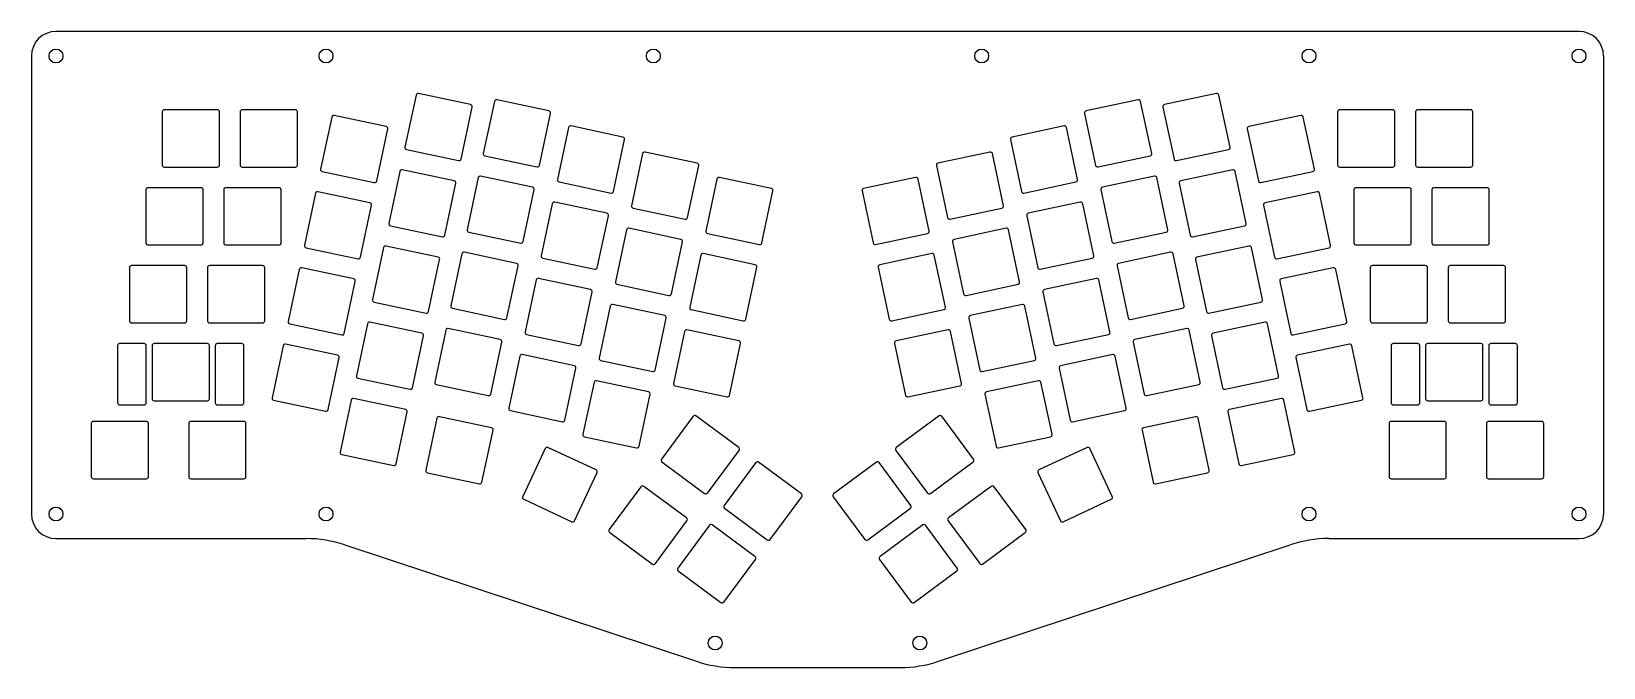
# Model space of a CAD drawing. Extents: x -12 to 372, y -144 to 12.
import ezdxf

# ---------------------------------------------------------------- set-up
doc = ezdxf.new("R2010")
doc.units = 0
doc.layers.add('Shape2DView', color=7, linetype='CONTINUOUS')

msp = doc.modelspace()

# ---------------------------------------------------------------- linework, layer by layer
at = {"layer": 'Shape2DView'}
for p, q in [((366.245, 12), (-6, 12)), ((-12, 6), (-12, -105.983)), ((372.245, 6), (372.245, -105.983)), ((82.001, -3.5763), (79.2981, -16.2922)), ((95.3099, -5.894), (82.594, -3.1912)), ((277.656, -3.1912), (264.94, -5.894)), ((280.952, -16.2922), (278.249, -3.5763)), ((19.963, -7.6575), (19.963, -20.6575)), ((33.463, -7.1575), (20.463, -7.1575)), ((33.963, -20.6575), (33.963, -7.6575)), ((39.013, -7.6575), (39.013, -20.6575)), ((52.513, -7.1575), (39.513, -7.1575)), ((53.013, -20.6575), (53.013, -7.6575)), ((92.9922, -19.203), (95.695, -6.4871)), ((101.15, -5.1146), (98.4467, -17.8306)), ((114.459, -7.4324), (101.743, -4.7295)), ((258.507, -4.7295), (245.791, -7.4324)), ((261.803, -17.8306), (259.1, -5.1146)), ((264.555, -6.4871), (267.258, -19.203)), ((307.237, -7.6575), (307.237, -20.6575)), ((320.737, -7.1575), (307.737, -7.1575)), ((321.237, -20.6575), (321.237, -7.6575)), ((326.287, -7.6575), (326.287, -20.6575)), ((339.787, -7.1575), (326.787, -7.1575)), ((340.287, -20.6575), (340.287, -7.6575)), ((61.3869, -8.9324), (58.684, -21.6484)), ((74.6958, -11.2502), (61.9799, -8.5473)), ((112.141, -20.7413), (114.844, -8.0254)), ((119.268, -11.4977), (116.566, -24.2137)), ((132.577, -13.8155), (119.861, -11.1126)), ((240.389, -11.1126), (227.673, -13.8155)), ((243.684, -24.2137), (240.982, -11.4977)), ((245.406, -8.0254), (248.109, -20.7413)), ((298.27, -8.5473), (285.554, -11.2502)), ((301.566, -21.6484), (298.863, -8.9324)), ((72.3781, -24.5591), (75.0809, -11.8432)), ((130.26, -27.1244), (132.962, -14.4085)), ((227.288, -14.4085), (229.99, -27.1244)), ((285.169, -11.8432), (287.872, -24.5591)), ((79.6832, -16.8852), (92.3991, -19.5881)), ((98.8318, -18.4236), (111.548, -21.1264)), ((137.387, -17.8808), (134.684, -30.5968)), ((150.696, -20.1986), (137.98, -17.4957)), ((222.27, -17.4957), (209.554, -20.1986)), ((225.566, -30.5968), (222.863, -17.8808)), ((248.702, -21.1264), (261.418, -18.4236)), ((267.851, -19.5881), (280.567, -16.8852)), ((20.463, -21.1575), (33.463, -21.1575)), ((39.513, -21.1575), (52.513, -21.1575)), ((59.0691, -22.2414), (71.7851, -24.9442)), ((78.0402, -22.21), (75.3374, -34.9259)), ((91.3492, -24.5277), (78.6333, -21.8249)), ((148.378, -33.5075), (151.081, -20.7916)), ((209.169, -20.7916), (211.872, -33.5075)), ((281.617, -21.8249), (268.901, -24.5277)), ((284.913, -34.9259), (282.21, -22.21)), ((288.465, -24.9442), (301.181, -22.2414)), ((307.737, -21.1575), (320.737, -21.1575)), ((326.787, -21.1575), (339.787, -21.1575)), ((15.9625, -26.7075), (15.9625, -39.7075)), ((29.4625, -26.2075), (16.4625, -26.2075)), ((29.9625, -39.7075), (29.9625, -26.7075)), ((35.0125, -26.7075), (35.0125, -39.7075)), ((48.5125, -26.2075), (35.5125, -26.2075)), ((49.0125, -39.7075), (49.0125, -26.7075)), ((89.0314, -37.8367), (91.7343, -25.1208)), ((97.1888, -23.7483), (94.486, -36.4643)), ((110.498, -26.0661), (97.7819, -23.3632)), ((108.18, -39.375), (110.883, -26.6591)), ((116.951, -24.8067), (129.667, -27.5095)), ((155.546, -24.0776), (152.843, -36.7935)), ((168.855, -26.3953), (156.139, -23.6925)), ((204.111, -23.6925), (191.395, -26.3953)), ((207.407, -36.7935), (204.704, -24.0776)), ((230.583, -27.5095), (243.299, -24.8067)), ((249.367, -26.6591), (252.07, -39.375)), ((262.468, -23.3632), (249.752, -26.0661)), ((265.764, -36.4643), (263.061, -23.7483)), ((268.516, -25.1208), (271.219, -37.8367)), ((311.237, -26.7075), (311.237, -39.7075)), ((324.737, -26.2075), (311.737, -26.2075)), ((325.237, -39.7075), (325.237, -26.7075)), ((330.287, -26.7075), (330.287, -39.7075)), ((343.787, -26.2075), (330.787, -26.2075)), ((344.287, -39.7075), (344.287, -26.7075)), ((57.4262, -27.5661), (54.7233, -40.2821)), ((70.7351, -29.8839), (58.0192, -27.181)), ((68.4174, -43.1928), (71.1202, -30.4769)), ((115.308, -30.1314), (112.605, -42.8474)), ((128.617, -32.4492), (115.901, -29.7463)), ((166.537, -39.7043), (169.24, -26.9884)), ((191.01, -26.9884), (193.713, -39.7043)), ((244.349, -29.7463), (231.633, -32.4492)), ((247.645, -42.8474), (244.942, -30.1314)), ((289.13, -30.4769), (291.833, -43.1928)), ((302.231, -27.181), (289.515, -29.8839)), ((305.527, -40.2821), (302.824, -27.5661)), ((126.299, -45.7581), (129.002, -33.0422)), ((135.069, -31.1898), (147.785, -33.8926)), ((212.465, -33.8926), (225.181, -31.1898)), ((231.248, -33.0422), (233.951, -45.7581)), ((75.7225, -35.519), (88.4384, -38.2218)), ((94.8711, -37.0573), (107.587, -39.7601)), ((133.426, -36.5145), (130.724, -49.2305)), ((146.735, -38.8323), (134.02, -36.1294)), ((153.228, -37.3865), (165.944, -40.0894)), ((194.306, -40.0894), (207.022, -37.3865)), ((226.23, -36.1294), (213.515, -38.8323)), ((229.526, -49.2305), (226.824, -36.5145)), ((252.663, -39.7601), (265.379, -37.0573)), ((271.812, -38.2218), (284.527, -35.519)), ((16.4625, -40.2075), (29.4625, -40.2075)), ((35.5125, -40.2075), (48.5125, -40.2075)), ((55.1084, -40.8751), (67.8244, -43.5779)), ((74.0795, -40.8437), (71.3767, -53.5596)), ((87.3885, -43.1615), (74.6725, -40.4586)), ((106.537, -44.6998), (93.8212, -41.9969)), ((144.418, -52.1412), (147.121, -39.4253)), ((213.129, -39.4253), (215.832, -52.1412)), ((266.429, -41.9969), (253.713, -44.6998)), ((285.577, -40.4586), (272.862, -43.1615)), ((288.873, -53.5596), (286.17, -40.8437)), ((292.426, -43.5779), (305.142, -40.8751)), ((311.737, -40.2075), (324.737, -40.2075)), ((330.787, -40.2075), (343.787, -40.2075)), ((11.962, -45.7575), (11.962, -58.7575)), ((25.462, -45.2575), (12.462, -45.2575)), ((25.962, -58.7575), (25.962, -45.7575)), ((31.012, -45.7575), (31.012, -58.7575)), ((44.512, -45.2575), (31.512, -45.2575)), ((45.012, -58.7575), (45.012, -45.7575)), ((66.7744, -48.5176), (54.0585, -45.8147)), ((85.0707, -56.4704), (87.7736, -43.7545)), ((93.2281, -42.3821), (90.5253, -55.098)), ((104.219, -58.0087), (106.922, -45.2928)), ((112.99, -43.4404), (125.706, -46.1432)), ((151.585, -42.7113), (148.882, -55.4272)), ((164.894, -45.029), (152.178, -42.3262)), ((162.576, -58.338), (165.279, -45.6221)), ((194.971, -45.6221), (197.674, -58.338)), ((208.072, -42.3262), (195.356, -45.029)), ((211.368, -55.4272), (208.665, -42.7113)), ((234.544, -46.1432), (247.26, -43.4404)), ((253.328, -45.2928), (256.031, -58.0087)), ((269.725, -55.098), (267.022, -42.3821)), ((272.476, -43.7545), (275.179, -56.4704)), ((306.192, -45.8147), (293.476, -48.5176)), ((315.238, -45.7575), (315.238, -58.7575)), ((328.738, -45.2575), (315.738, -45.2575)), ((329.238, -58.7575), (329.238, -45.7575)), ((334.288, -45.7575), (334.288, -58.7575)), ((347.788, -45.2575), (334.788, -45.2575)), ((348.288, -58.7575), (348.288, -45.7575)), ((53.4654, -46.1999), (50.7626, -58.9158)), ((64.4567, -61.8265), (67.1595, -49.1106)), ((111.347, -48.7652), (108.644, -61.4811)), ((124.656, -51.0829), (111.94, -48.38)), ((131.109, -49.8235), (143.825, -52.5263)), ((216.425, -52.5263), (229.141, -49.8235)), ((248.31, -48.38), (235.594, -51.0829)), ((251.606, -61.4811), (248.903, -48.7652)), ((293.09, -49.1106), (295.793, -61.8265)), ((309.487, -58.9158), (306.785, -46.1999)), ((122.338, -64.3918), (125.041, -51.6759)), ((235.209, -51.6759), (237.912, -64.3918)), ((71.7618, -54.1527), (84.4777, -56.8555)), ((90.9104, -55.691), (103.626, -58.3939)), ((129.466, -55.1483), (126.763, -67.8642)), ((142.775, -57.466), (130.059, -54.7631)), ((149.267, -56.0203), (161.983, -58.7231)), ((198.267, -58.7231), (210.983, -56.0203)), ((230.191, -54.7631), (217.475, -57.466)), ((233.487, -67.8642), (230.784, -55.1483)), ((256.624, -58.3939), (269.34, -55.691)), ((275.772, -56.8555), (288.488, -54.1527)), ((12.462, -59.2575), (25.462, -59.2575)), ((31.512, -59.2575), (44.512, -59.2575)), ((51.1477, -59.5088), (63.8636, -62.2117)), ((70.1188, -59.4774), (67.4159, -72.1934)), ((83.4277, -61.7952), (70.7118, -59.0923)), ((89.2674, -61.0158), (86.5646, -73.7317)), ((102.576, -63.3335), (89.8604, -60.6307)), ((140.457, -70.7749), (143.16, -58.059)), ((147.624, -61.345), (144.921, -74.0609)), ((160.933, -63.6628), (148.217, -60.9599)), ((212.033, -60.9599), (199.317, -63.6628)), ((215.329, -74.0609), (212.626, -61.345)), ((217.09, -58.059), (219.793, -70.7749)), ((270.39, -60.6307), (257.674, -63.3335)), ((273.685, -73.7317), (270.983, -61.0158)), ((289.538, -59.0923), (276.822, -61.7952)), ((292.834, -72.1934), (290.131, -59.4774)), ((296.386, -62.2117), (309.102, -59.5088)), ((315.738, -59.2575), (328.738, -59.2575)), ((334.788, -59.2575), (347.788, -59.2575)), ((9.0485, -64.8075), (9.0485, -78.8075)), ((15.5485, -64.3075), (9.5485, -64.3075)), ((16.0485, -78.8075), (16.0485, -64.8075)), ((17.4865, -64.8075), (17.4865, -77.8075)), ((30.9865, -64.3075), (17.9865, -64.3075)), ((31.4865, -77.8075), (31.4865, -64.8075)), ((32.9245, -64.8075), (32.9245, -78.8075)), ((39.4245, -64.3075), (33.4245, -64.3075)), ((39.9245, -78.8075), (39.9245, -64.8075)), ((49.5047, -64.8336), (46.8019, -77.5495)), ((62.8137, -67.1513), (50.0978, -64.4485)), ((81.11, -75.1041), (83.8129, -62.3882)), ((100.259, -76.6425), (102.961, -63.9265)), ((109.029, -62.0741), (121.745, -64.777)), ((158.615, -76.9717), (161.318, -64.2558)), ((198.932, -64.2558), (201.635, -76.9717)), ((238.505, -64.777), (251.221, -62.0741)), ((257.289, -63.9265), (259.991, -76.6425)), ((276.437, -62.3882), (279.14, -75.1041)), ((310.152, -64.4485), (297.436, -67.1513)), ((313.448, -77.5495), (310.745, -64.8336)), ((320.325, -64.8075), (320.325, -78.8075)), ((326.825, -64.3075), (320.825, -64.3075)), ((327.325, -78.8075), (327.325, -64.8075)), ((328.763, -64.8075), (328.763, -77.8075)), ((342.263, -64.3075), (329.263, -64.3075)), ((342.763, -77.8075), (342.763, -64.8075)), ((344.201, -64.8075), (344.201, -78.8075)), ((350.701, -64.3075), (344.701, -64.3075)), ((351.201, -78.8075), (351.201, -64.8075)), ((60.4959, -80.4603), (63.1988, -67.7443)), ((107.386, -67.3989), (104.683, -80.1148)), ((120.695, -69.7166), (107.979, -67.0138)), ((127.148, -68.4572), (139.864, -71.1601)), ((220.386, -71.1601), (233.102, -68.4572)), ((252.271, -67.0138), (239.555, -69.7166)), ((255.567, -80.1148), (252.864, -67.3989)), ((297.051, -67.7443), (299.754, -80.4603)), ((67.8011, -72.7864), (80.517, -75.4892)), ((118.377, -83.0256), (121.08, -70.3096)), ((239.17, -70.3096), (241.873, -83.0256)), ((279.733, -75.4892), (292.449, -72.7864)), ((86.9497, -74.3247), (99.6656, -77.0276)), ((125.505, -73.782), (122.802, -86.4979)), ((138.814, -76.0997), (126.098, -73.3969)), ((136.496, -89.4087), (139.199, -76.6927)), ((145.306, -74.654), (158.022, -77.3568)), ((202.228, -77.3568), (214.944, -74.654)), ((221.051, -76.6927), (223.754, -89.4087)), ((234.152, -73.3969), (221.436, -76.0997)), ((237.448, -86.4979), (234.745, -73.782)), ((260.584, -77.0276), (273.3, -74.3247)), ((9.5485, -79.3075), (15.5485, -79.3075)), ((17.9865, -78.3075), (30.9865, -78.3075)), ((33.4245, -79.3075), (39.4245, -79.3075)), ((47.187, -78.1425), (59.9029, -80.8454)), ((66.1581, -78.1111), (63.4552, -90.8271)), ((79.467, -80.4289), (66.7511, -77.726)), ((293.499, -77.726), (280.783, -80.4289)), ((296.795, -90.8271), (294.092, -78.1111)), ((300.347, -80.8454), (313.063, -78.1425)), ((320.825, -79.3075), (326.825, -79.3075)), ((329.263, -78.3075), (342.263, -78.3075)), ((344.701, -79.3075), (350.701, -79.3075)), ((2.6275, -83.8575), (2.6275, -96.8575)), ((16.1275, -83.3575), (3.1275, -83.3575)), ((16.6275, -96.8575), (16.6275, -83.8575)), ((26.44, -83.8575), (26.44, -96.8575)), ((39.94, -83.3575), (26.94, -83.3575)), ((40.44, -96.8575), (40.44, -83.8575)), ((77.1493, -93.7378), (79.8522, -81.0219)), ((87.121, -82.567), (84.4182, -95.2829)), ((100.43, -84.8847), (87.714, -82.1818)), ((105.068, -80.7078), (117.784, -83.4107)), ((149.715, -82.0925), (141.982, -92.5427)), ((160.864, -89.7207), (150.414, -81.988)), ((209.836, -81.988), (199.386, -89.7207)), ((218.268, -92.5427), (210.535, -82.0925)), ((242.466, -83.4107), (255.182, -80.7078)), ((272.536, -82.1818), (259.82, -84.8847)), ((275.832, -95.2829), (273.129, -82.567)), ((280.398, -81.0219), (283.101, -93.7378)), ((319.81, -83.8575), (319.81, -96.8575)), ((333.31, -83.3575), (320.31, -83.3575)), ((333.81, -96.8575), (333.81, -83.8575)), ((343.623, -83.8575), (343.623, -96.8575)), ((357.123, -83.3575), (344.123, -83.3575)), ((357.623, -96.8575), (357.623, -83.8575)), ((98.1122, -98.1936), (100.815, -85.4777)), ((123.187, -87.0909), (135.903, -89.7938)), ((224.347, -89.7938), (237.063, -87.0909)), ((259.435, -85.4777), (262.138, -98.1936)), ((63.8403, -91.4201), (76.5563, -94.1229)), ((113.568, -89.9377), (108.074, -101.72)), ((126.015, -95.1899), (114.233, -89.6959)), ((153.236, -100.87), (160.969, -90.4201)), ((199.281, -90.4201), (207.014, -100.87)), ((246.017, -89.6959), (234.235, -95.1899)), ((252.176, -101.72), (246.682, -89.9377)), ((283.694, -94.1229), (296.41, -91.4201)), ((84.8033, -95.8759), (97.5192, -98.5788)), ((120.763, -107.636), (126.257, -95.8544)), ((142.087, -93.242), (152.537, -100.975)), ((165.028, -93.4239), (157.296, -103.874)), ((176.178, -101.052), (165.728, -93.3194)), ((194.522, -93.3194), (184.072, -101.052)), ((202.954, -103.874), (195.222, -93.4239)), ((207.713, -100.975), (218.163, -93.242)), ((233.993, -95.8544), (239.487, -107.636)), ((262.731, -98.5788), (275.447, -95.8759)), ((3.1275, -97.3575), (16.1275, -97.3575)), ((26.94, -97.3575), (39.94, -97.3575)), ((136.967, -99.3202), (129.234, -109.77)), ((148.117, -106.948), (137.666, -99.2157)), ((222.584, -99.2157), (212.133, -106.948)), ((231.016, -109.77), (223.283, -99.3202)), ((320.31, -97.3575), (333.31, -97.3575)), ((344.123, -97.3575), (357.123, -97.3575)), ((108.316, -102.384), (120.098, -107.878)), ((168.55, -112.202), (176.282, -101.751)), ((183.968, -101.751), (191.7, -112.202)), ((240.152, -107.878), (251.934, -102.384)), ((157.4, -104.573), (167.85, -112.306)), ((192.4, -112.306), (202.85, -104.573)), ((129.339, -110.47), (139.789, -118.202)), ((140.488, -118.098), (148.221, -107.648)), ((153.697, -108.737), (145.964, -119.188)), ((164.846, -116.366), (154.396, -108.633)), ((205.854, -108.633), (195.404, -116.366)), ((214.286, -119.188), (206.553, -108.737)), ((212.029, -107.648), (219.762, -118.098)), ((220.461, -118.202), (230.911, -110.47)), ((-6, -111.983), (55.1564, -111.983)), ((64.5975, -113.507), (150.525, -141.996)), ((209.72, -141.996), (295.648, -113.507)), ((305.089, -111.983), (366.245, -111.983)), ((157.218, -127.515), (164.951, -117.065)), ((195.299, -117.065), (203.032, -127.515)), ((146.069, -119.887), (156.519, -127.62)), ((203.731, -127.62), (214.181, -119.887)), ((159.966, -143.52), (200.279, -143.52))]:
    msp.add_line(p, q, dxfattribs=at)
for centre in [(-6, 6), (60, 6), (140, 6), (220.245, 6), (300.245, 6), (366.245, 6), (-6, -105.983), (60, -105.983), (300.245, -105.983), (366.245, -105.983), (155.123, -137.52), (205.123, -137.52)]:
    msp.add_circle(centre, 1.7, dxfattribs=at)
for centre, radius, start, end in [((-6, 6), 6, 90, 180), ((366.245, 6), 6, 0, 90), ((82.49, -3.6803), 0.5, 78, 168), ((277.76, -3.6803), 0.5, 12, 102), ((20.463, -7.6575), 0.5, 90, 180), ((33.463, -7.6575), 0.5, 0, 90), ((39.513, -7.6575), 0.5, 90, 180), ((52.513, -7.6575), 0.5, 0, 90), ((95.2059, -6.3831), 0.5, -12, 78), ((101.639, -5.2186), 0.5, 78, 168), ((114.355, -7.9214), 0.5, -12, 78), ((245.895, -7.9214), 0.5, 102, -168), ((258.611, -5.2186), 0.5, 12, 102), ((265.044, -6.3831), 0.5, 102, -168), ((307.737, -7.6575), 0.5, 90, 180), ((320.737, -7.6575), 0.5, 0, 90), ((326.787, -7.6575), 0.5, 90, 180), ((339.787, -7.6575), 0.5, 0, 90), ((61.876, -9.0364), 0.5, 78, 168), ((74.5919, -11.7392), 0.5, -12, 78), ((119.757, -11.6017), 0.5, 78, 168), ((240.493, -11.6017), 0.5, 12, 102), ((285.658, -11.7392), 0.5, 102, -168), ((298.374, -9.0364), 0.5, 12, 102), ((132.473, -14.3045), 0.5, -12, 78), ((227.777, -14.3045), 0.5, 102, -168), ((79.7872, -16.3962), 0.5, 168, -102), ((92.5031, -19.099), 0.5, -102, -12), ((98.9358, -17.9345), 0.5, 168, -102), ((137.876, -17.9848), 0.5, 78, 168), ((222.374, -17.9848), 0.5, 12, 102), ((261.314, -17.9345), 0.5, -78, 12), ((267.747, -19.099), 0.5, -168, -78), ((280.463, -16.3962), 0.5, -78, 12), ((20.463, -20.6575), 0.5, 180, -90), ((33.463, -20.6575), 0.5, -90, 0), ((39.513, -20.6575), 0.5, 180, -90), ((52.513, -20.6575), 0.5, -90, 0), ((59.1731, -21.7523), 0.5, 168, -102), ((78.5293, -22.314), 0.5, 78, 168), ((111.652, -20.6374), 0.5, -102, -12), ((150.592, -20.6876), 0.5, -12, 78), ((209.658, -20.6876), 0.5, 102, -168), ((248.598, -20.6374), 0.5, -168, -78), ((281.721, -22.314), 0.5, 12, 102), ((301.077, -21.7523), 0.5, -78, 12), ((307.737, -20.6575), 0.5, 180, -90), ((320.737, -20.6575), 0.5, -90, 0), ((326.787, -20.6575), 0.5, 180, -90), ((339.787, -20.6575), 0.5, -90, 0), ((16.4625, -26.7075), 0.5, 90, 180), ((29.4625, -26.7075), 0.5, 0, 90), ((35.5125, -26.7075), 0.5, 90, 180), ((48.5125, -26.7075), 0.5, 0, 90), ((71.889, -24.4552), 0.5, -102, -12), ((91.2452, -25.0168), 0.5, -12, 78), ((97.6779, -23.8523), 0.5, 78, 168), ((110.394, -26.5552), 0.5, -12, 78), ((117.055, -24.3176), 0.5, 168, -102), ((156.035, -24.1816), 0.5, 78, 168), ((168.751, -26.8844), 0.5, -12, 78), ((191.499, -26.8844), 0.5, 102, -168), ((204.215, -24.1816), 0.5, 12, 102), ((243.195, -24.3176), 0.5, -78, 12), ((249.856, -26.5552), 0.5, 102, -168), ((262.572, -23.8523), 0.5, 12, 102), ((269.005, -25.0168), 0.5, 102, -168), ((288.361, -24.4552), 0.5, -168, -78), ((311.737, -26.7075), 0.5, 90, 180), ((324.737, -26.7075), 0.5, 0, 90), ((330.787, -26.7075), 0.5, 90, 180), ((343.787, -26.7075), 0.5, 0, 90), ((57.9152, -27.6701), 0.5, 78, 168), ((70.6312, -30.373), 0.5, -12, 78), ((115.797, -30.2354), 0.5, 78, 168), ((129.771, -27.0205), 0.5, -102, -12), ((135.173, -30.7007), 0.5, 168, -102), ((225.077, -30.7007), 0.5, -78, 12), ((230.479, -27.0205), 0.5, -168, -78), ((244.453, -30.2354), 0.5, 12, 102), ((289.619, -30.373), 0.5, 102, -168), ((302.335, -27.6701), 0.5, 12, 102), ((128.513, -32.9383), 0.5, -12, 78), ((147.889, -33.4036), 0.5, -102, -12), ((212.361, -33.4036), 0.5, -168, -78), ((231.737, -32.9383), 0.5, 102, -168), ((75.8265, -35.0299), 0.5, 168, -102), ((88.5424, -37.7327), 0.5, -102, -12), ((94.9751, -36.5682), 0.5, 168, -102), ((133.916, -36.6185), 0.5, 78, 168), ((153.332, -36.8975), 0.5, 168, -102), ((206.918, -36.8975), 0.5, -78, 12), ((226.334, -36.6185), 0.5, 12, 102), ((265.275, -36.5682), 0.5, -78, 12), ((271.708, -37.7327), 0.5, -168, -78), ((284.424, -35.0299), 0.5, -78, 12), ((16.4625, -39.7075), 0.5, 180, -90), ((29.4625, -39.7075), 0.5, -90, 0), ((35.5125, -39.7075), 0.5, 180, -90), ((48.5125, -39.7075), 0.5, -90, 0), ((55.2124, -40.386), 0.5, 168, -102), ((74.5686, -40.9477), 0.5, 78, 168), ((93.7172, -42.486), 0.5, 78, 168), ((107.691, -39.2711), 0.5, -102, -12), ((146.631, -39.3214), 0.5, -12, 78), ((166.048, -39.6003), 0.5, -102, -12), ((194.202, -39.6003), 0.5, -168, -78), ((213.619, -39.3214), 0.5, 102, -168), ((252.559, -39.2711), 0.5, -168, -78), ((266.533, -42.486), 0.5, 12, 102), ((285.681, -40.9477), 0.5, 12, 102), ((305.038, -40.386), 0.5, -78, 12), ((311.737, -39.7075), 0.5, 180, -90), ((324.737, -39.7075), 0.5, -90, 0), ((330.787, -39.7075), 0.5, 180, -90), ((343.787, -39.7075), 0.5, -90, 0), ((12.462, -45.7575), 0.5, 90, 180), ((25.462, -45.7575), 0.5, 0, 90), ((31.512, -45.7575), 0.5, 90, 180), ((44.512, -45.7575), 0.5, 0, 90), ((53.9545, -46.3038), 0.5, 78, 168), ((67.9283, -43.0889), 0.5, -102, -12), ((87.2845, -43.6505), 0.5, -12, 78), ((106.433, -45.1889), 0.5, -12, 78), ((113.094, -42.9513), 0.5, 168, -102), ((125.81, -45.6542), 0.5, -102, -12), ((152.074, -42.8153), 0.5, 78, 168), ((164.79, -45.5181), 0.5, -12, 78), ((195.46, -45.5181), 0.5, 102, -168), ((208.176, -42.8153), 0.5, 12, 102), ((234.44, -45.6542), 0.5, -168, -78), ((247.156, -42.9513), 0.5, -78, 12), ((253.817, -45.1889), 0.5, 102, -168), ((272.965, -43.6505), 0.5, 102, -168), ((292.322, -43.0889), 0.5, -168, -78), ((306.295, -46.3038), 0.5, 12, 102), ((315.738, -45.7575), 0.5, 90, 180), ((328.738, -45.7575), 0.5, 0, 90), ((334.788, -45.7575), 0.5, 90, 180), ((347.788, -45.7575), 0.5, 0, 90), ((66.6704, -49.0067), 0.5, -12, 78), ((111.836, -48.8691), 0.5, 78, 168), ((131.213, -49.3344), 0.5, 168, -102), ((229.037, -49.3344), 0.5, -78, 12), ((248.414, -48.8691), 0.5, 12, 102), ((293.58, -49.0067), 0.5, 102, -168), ((71.8657, -53.6636), 0.5, 168, -102), ((124.552, -51.572), 0.5, -12, 78), ((143.929, -52.0373), 0.5, -102, -12), ((216.321, -52.0373), 0.5, -168, -78), ((235.698, -51.572), 0.5, 102, -168), ((288.384, -53.6636), 0.5, -78, 12), ((84.5817, -56.3664), 0.5, -102, -12), ((91.0143, -55.2019), 0.5, 168, -102), ((129.955, -55.2522), 0.5, 78, 168), ((142.671, -57.9551), 0.5, -12, 78), ((149.371, -55.5312), 0.5, 168, -102), ((210.879, -55.5312), 0.5, -78, 12), ((217.579, -57.9551), 0.5, 102, -168), ((230.295, -55.2522), 0.5, 12, 102), ((269.236, -55.2019), 0.5, -78, 12), ((275.668, -56.3664), 0.5, -168, -78), ((12.462, -58.7575), 0.5, 180, -90), ((25.462, -58.7575), 0.5, -90, 0), ((31.512, -58.7575), 0.5, 180, -90), ((44.512, -58.7575), 0.5, -90, 0), ((51.2517, -59.0197), 0.5, 168, -102), ((70.6079, -59.5814), 0.5, 78, 168), ((89.7565, -61.1197), 0.5, 78, 168), ((103.73, -57.9048), 0.5, -102, -12), ((148.113, -61.449), 0.5, 78, 168), ((162.087, -58.234), 0.5, -102, -12), ((198.163, -58.234), 0.5, -168, -78), ((212.137, -61.449), 0.5, 12, 102), ((256.52, -57.9048), 0.5, -168, -78), ((270.494, -61.1197), 0.5, 12, 102), ((289.642, -59.5814), 0.5, 12, 102), ((308.998, -59.0197), 0.5, -78, 12), ((315.738, -58.7575), 0.5, 180, -90), ((328.738, -58.7575), 0.5, -90, 0), ((334.788, -58.7575), 0.5, 180, -90), ((347.788, -58.7575), 0.5, -90, 0), ((9.5485, -64.8075), 0.5, 90, 180), ((15.5485, -64.8075), 0.5, 0, 90), ((17.9865, -64.8075), 0.5, 90, 180), ((30.9865, -64.8075), 0.5, 0, 90), ((33.4245, -64.8075), 0.5, 90, 180), ((39.4245, -64.8075), 0.5, 0, 90), ((49.9938, -64.9375), 0.5, 78, 168), ((63.9676, -61.7226), 0.5, -102, -12), ((83.3238, -62.2842), 0.5, -12, 78), ((102.472, -63.8226), 0.5, -12, 78), ((109.133, -61.585), 0.5, 168, -102), ((121.849, -64.2879), 0.5, -102, -12), ((160.829, -64.1518), 0.5, -12, 78), ((199.421, -64.1518), 0.5, 102, -168), ((238.401, -64.2879), 0.5, -168, -78), ((251.117, -61.585), 0.5, -78, 12), ((257.778, -63.8226), 0.5, 102, -168), ((276.926, -62.2842), 0.5, 102, -168), ((296.282, -61.7226), 0.5, -168, -78), ((310.256, -64.9375), 0.5, 12, 102), ((320.825, -64.8075), 0.5, 90, 180), ((326.825, -64.8075), 0.5, 0, 90), ((329.263, -64.8075), 0.5, 90, 180), ((342.263, -64.8075), 0.5, 0, 90), ((344.701, -64.8075), 0.5, 90, 180), ((350.701, -64.8075), 0.5, 0, 90), ((62.7097, -67.6404), 0.5, -12, 78), ((107.875, -67.5028), 0.5, 78, 168), ((127.252, -67.9681), 0.5, 168, -102), ((232.998, -67.9681), 0.5, -78, 12), ((252.375, -67.5028), 0.5, 12, 102), ((297.54, -67.6404), 0.5, 102, -168), ((67.905, -72.2973), 0.5, 168, -102), ((120.591, -70.2057), 0.5, -12, 78), ((139.968, -70.671), 0.5, -102, -12), ((220.282, -70.671), 0.5, -168, -78), ((239.659, -70.2057), 0.5, 102, -168), ((292.345, -72.2973), 0.5, -78, 12), ((80.6209, -75.0002), 0.5, -102, -12), ((87.0536, -73.8356), 0.5, 168, -102), ((99.7695, -76.5385), 0.5, -102, -12), ((125.994, -73.8859), 0.5, 78, 168), ((138.71, -76.5888), 0.5, -12, 78), ((145.41, -74.1649), 0.5, 168, -102), ((214.84, -74.1649), 0.5, -78, 12), ((221.54, -76.5888), 0.5, 102, -168), ((234.256, -73.8859), 0.5, 12, 102), ((260.48, -76.5385), 0.5, -168, -78), ((273.196, -73.8356), 0.5, -78, 12), ((279.629, -75.0002), 0.5, -168, -78), ((9.5485, -78.8075), 0.5, 180, -90), ((15.5485, -78.8075), 0.5, -90, 0), ((17.9865, -77.8075), 0.5, 180, -90), ((30.9865, -77.8075), 0.5, -90, 0), ((33.4245, -78.8075), 0.5, 180, -90), ((39.4245, -78.8075), 0.5, -90, 0), ((47.291, -77.6534), 0.5, 168, -102), ((60.0069, -80.3563), 0.5, -102, -12), ((66.6472, -78.2151), 0.5, 78, 168), ((79.3631, -80.918), 0.5, -12, 78), ((105.172, -80.2187), 0.5, 168, -102), ((158.126, -76.8677), 0.5, -102, -12), ((202.124, -76.8677), 0.5, -168, -78), ((255.078, -80.2187), 0.5, -78, 12), ((280.887, -80.918), 0.5, 102, -168), ((293.603, -78.2151), 0.5, 12, 102), ((300.243, -80.3563), 0.5, -168, -78), ((312.959, -77.6534), 0.5, -78, 12), ((320.825, -78.8075), 0.5, 180, -90), ((326.825, -78.8075), 0.5, -90, 0), ((329.263, -77.8075), 0.5, 180, -90), ((342.263, -77.8075), 0.5, -90, 0), ((344.701, -78.8075), 0.5, 180, -90), ((350.701, -78.8075), 0.5, -90, 0), ((3.1275, -83.8575), 0.5, 90, 180), ((16.1275, -83.8575), 0.5, 0, 90), ((26.94, -83.8575), 0.5, 90, 180), ((39.94, -83.8575), 0.5, 0, 90), ((87.6101, -82.6709), 0.5, 78, 168), ((117.888, -82.9216), 0.5, -102, -12), ((150.117, -82.3899), 0.5, 53.5, 143.5), ((210.133, -82.3899), 0.5, 36.5, 126.5), ((242.362, -82.9216), 0.5, -168, -78), ((272.64, -82.6709), 0.5, 12, 102), ((320.31, -83.8575), 0.5, 90, 180), ((333.31, -83.8575), 0.5, 0, 90), ((344.123, -83.8575), 0.5, 90, 180), ((357.123, -83.8575), 0.5, 0, 90), ((100.326, -85.3738), 0.5, -12, 78), ((123.291, -86.6018), 0.5, 168, -102), ((236.959, -86.6018), 0.5, -78, 12), ((259.924, -85.3738), 0.5, 102, -168), ((63.9443, -90.931), 0.5, 168, -102), ((114.022, -90.1491), 0.5, 65, 155), ((136.007, -89.3047), 0.5, -102, -12), ((160.567, -90.1226), 0.5, -36.5, 53.5), ((199.683, -90.1226), 0.5, 126.5, -143.5), ((224.243, -89.3047), 0.5, -168, -78), ((246.228, -90.1491), 0.5, 25, 115), ((296.306, -90.931), 0.5, -78, 12), ((76.6602, -93.6339), 0.5, -102, -12), ((84.9072, -95.3868), 0.5, 168, -102), ((125.804, -95.6431), 0.5, -25, 65), ((142.384, -92.8401), 0.5, 143.5, -126.5), ((165.43, -93.7213), 0.5, 53.5, 143.5), ((194.82, -93.7213), 0.5, 36.5, 126.5), ((217.866, -92.8401), 0.5, -53.5, 36.5), ((234.446, -95.6431), 0.5, 115, -155), ((275.343, -95.3868), 0.5, -78, 12), ((283.59, -93.6339), 0.5, -168, -78), ((3.1275, -96.8575), 0.5, 180, -90), ((16.1275, -96.8575), 0.5, -90, 0), ((26.94, -96.8575), 0.5, 180, -90), ((39.94, -96.8575), 0.5, -90, 0), ((97.6231, -98.0897), 0.5, -102, -12), ((137.369, -99.6176), 0.5, 53.5, 143.5), ((222.881, -99.6176), 0.5, 36.5, 126.5), ((262.627, -98.0897), 0.5, -168, -78), ((320.31, -96.8575), 0.5, 180, -90), ((333.31, -96.8575), 0.5, -90, 0), ((344.123, -96.8575), 0.5, 180, -90), ((357.123, -96.8575), 0.5, -90, 0), ((108.528, -101.931), 0.5, 155, -115), ((152.834, -100.573), 0.5, -126.5, -36.5), ((175.88, -101.454), 0.5, -36.5, 53.5), ((184.37, -101.454), 0.5, 126.5, -143.5), ((207.416, -100.573), 0.5, -143.5, -53.5), ((251.722, -101.931), 0.5, -65, 25), ((-6, -105.983), 6, 180, -90), ((147.819, -107.35), 0.5, -36.5, 53.5), ((157.698, -104.171), 0.5, 143.5, -126.5), ((202.552, -104.171), 0.5, -53.5, 36.5), ((212.431, -107.35), 0.5, 126.5, -143.5), ((366.245, -105.983), 6, -90, 0), ((120.31, -107.425), 0.5, -115, -25), ((129.636, -110.068), 0.5, 143.5, -126.5), ((154.099, -109.035), 0.5, 53.5, 143.5), ((206.151, -109.035), 0.5, 36.5, 126.5), ((230.614, -110.068), 0.5, -53.5, 36.5), ((239.94, -107.425), 0.5, -155, -65), ((55.1564, -141.983), 30, 71.6573, 90), ((168.148, -111.904), 0.5, -126.5, -36.5), ((192.102, -111.904), 0.5, -143.5, -53.5), ((305.089, -141.982), 30, 90, 108.343), ((140.086, -117.8), 0.5, -126.5, -36.5), ((164.549, -116.767), 0.5, -36.5, 53.5), ((195.701, -116.767), 0.5, 126.5, -143.5), ((220.164, -117.8), 0.5, -143.5, -53.5), ((146.366, -119.485), 0.5, 143.5, -126.5), ((213.884, -119.485), 0.5, -53.5, 36.5), ((156.816, -127.218), 0.5, -126.5, -36.5), ((203.434, -127.218), 0.5, -143.5, -53.5), ((159.966, -113.52), 30, -108.343, -90), ((200.279, -113.52), 30, -90, -71.6573)]:
    msp.add_arc(centre, radius, start, end, dxfattribs=at)

doc.saveas('drawing.dxf')
